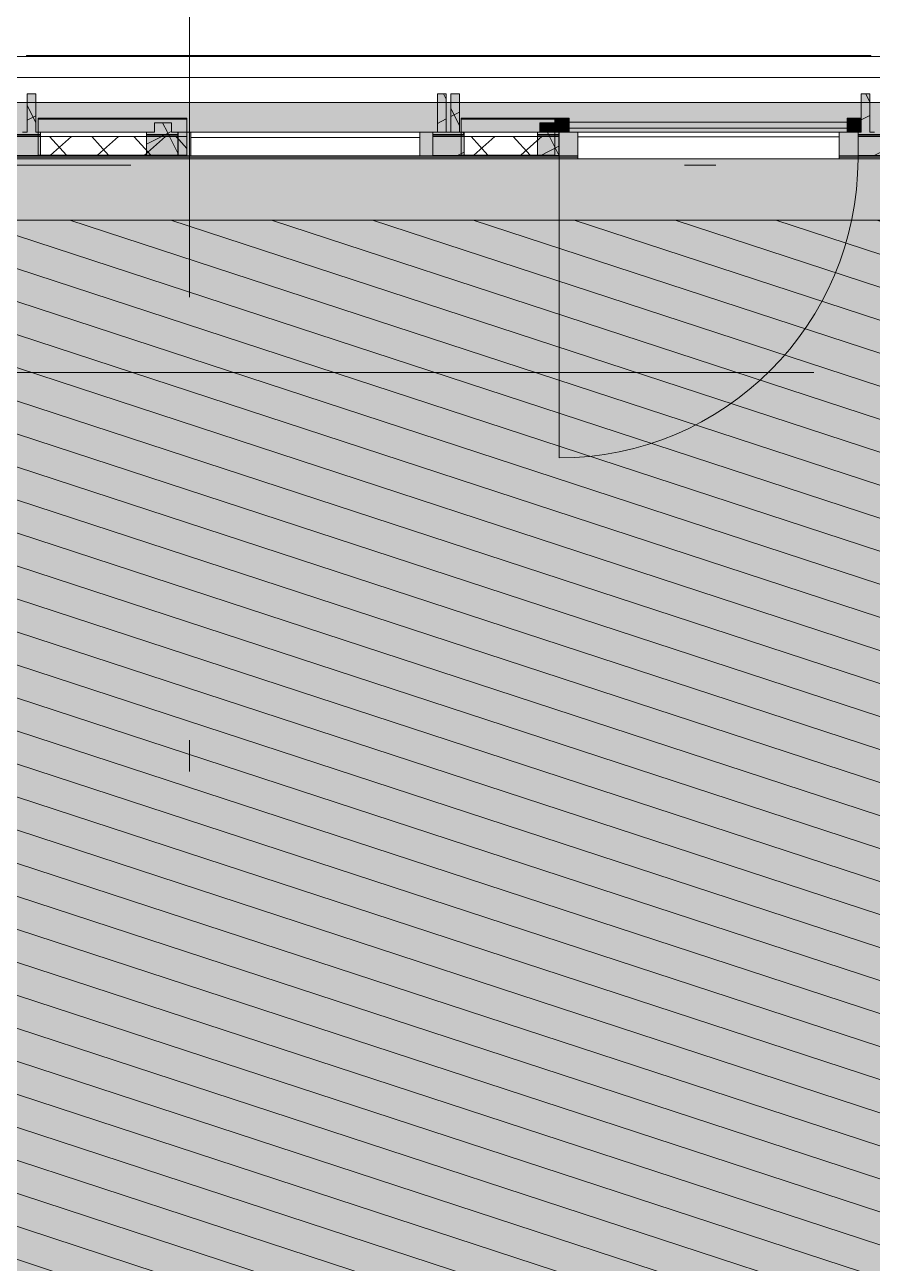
# Model space of a CAD drawing. Header units: metres. Extents: x 101 to 346, y 66 to 213.
# Drawn here: x 117.905 to 120.605, y 96.638 to 100.584 of the extents above; entities that cross this region are included whole.
import ezdxf

# ---------------------------------------------------------------- set-up
doc = ezdxf.new("R2010")
doc.units = ezdxf.units.M
doc.header["$MEASUREMENT"] = 0
for name, pattern in [('Punktlinie', [0.0035, 0, -0.0035]), ('Strichlinie_ eng', [0.0023, 0.0015, -0.0008]), ('Strichpunktlinie', [0.006703, 0.003528, -0.001764, 0, -0.001411]), ('Wipeout_Contour', [1, 0, -1])]:
    doc.linetypes.add(name, pattern=pattern)
for name, color, linetype in [('00  Raster', 7, 'Continuous'), ('10  Fassade', 7, 'Continuous'), ('10  Fassade_Deckschraffur', 7, 'Continuous'), ('10  Fassade_Schnittschraffur', 7, 'Continuous'), ('10  Wand Massiv_Deckschraffur', 7, 'Continuous'), ('10  Wand Massiv_Fenster', 7, 'Continuous'), ('20  Absturzsicherung', 7, 'Continuous'), ('50  NUF - Raumstempel', 7, 'Continuous'), ('Neubau_20  Boden Aufbauten', 7, 'Continuous'), ('Neubau_20  Boden Aufbauten_Deckschraffur', 7, 'Continuous')]:
    doc.layers.add(name, color=color, linetype=linetype)
pattern_1 = [(41.86749, (13.479, 22.35165), (-0.06674101, 0.074469036), []), (131.86749, (13.479, 22.35165), (0.074469036, 0.06674101), [])]
pattern_2 = [(26.86749, (13.479, 22.35165), (-0.05423143, 0.10704649), []), (116.86749, (13.479, 22.35165), (0.10704649, 0.05423143), [])]

msp = doc.modelspace()

# ---------------------------------------------------------------- hatches: boundary and pattern name
at = {"layer": 'Neubau_20  Boden Aufbauten_Deckschraffur', "linetype": 'Continuous', "lineweight": 18}
msp.add_hatch(color=30, dxfattribs=at).paths.add_polyline_path([(113.8304, 99.9619), (113.8304, 97.312), (113.7054, 97.312), (113.7054, 92.6999), (111.2179, 92.6999), (111.2179, 92.3919), (121.8454, 92.3919), (121.8454, 92.8169), (124.6679, 92.8169), (124.6679, 95.2768), (122.0179, 95.2768), (122.0179, 99.9621)])
h = msp.add_hatch(dxfattribs=at)
h.set_pattern_fill('Holz_Schalung_liegend__1_A9', color=6, style=0, pattern_type=2)
h.set_pattern_definition([(341.86749, (13.479, 22.35165), (0.03112157, 0.09503393), [])])
h.paths.add_polyline_path([(113.8304, 99.9619), (113.8304, 97.312), (113.7054, 97.312), (113.7054, 92.6999), (111.2179, 92.6999), (111.2179, 92.3919), (121.8454, 92.3919), (121.8454, 92.8169), (124.6679, 92.8169), (124.6679, 95.2768), (122.0179, 95.2768), (122.0179, 99.9621)])

# ---------------------------------------------------------------- linework, layer by layer
at = {"layer": '00  Raster', "color": 7, "linetype": 'Strichpunktlinie', "lineweight": 13, "ltscale": 1000}
msp.add_line((103.285, 99.4769), (159.1776, 99.4769), dxfattribs=at)
at = {"layer": 'Neubau_20  Boden Aufbauten', "color": 7, "linetype": 'Continuous', "lineweight": 13, "ltscale": 1000, "flags": 128}
msp.add_lwpolyline([(113.8304, 99.9619), (113.8304, 97.312), (113.7054, 97.312), (113.7054, 92.6999), (111.2179, 92.6999), (111.2179, 92.3919), (121.8454, 92.3919), (121.8454, 92.8169), (124.6679, 92.8169), (124.6679, 95.2768), (122.0179, 95.2768), (122.0179, 99.9621)], close=True, dxfattribs=at)

# ---------------------------------------------------------------- wipeouts: each hides what was drawn before it
at = {"color": 254, "linetype": 'Wipeout_Contour', "lineweight": 0, "ltscale": 681.280287}
msp.add_wipeout([(114.7154, 100.4829), (114.7154, 100.4169), (159.1776, 100.4169), (159.1776, 100.4829)], dxfattribs=at).dxf.layer = '10  Fassade_Deckschraffur'

# ---------------------------------------------------------------- next in the draw order: linework, layer by layer
at = {"layer": '10  Fassade', "color": 7, "linetype": 'Continuous', "lineweight": 13, "ltscale": 1000, "flags": 128}
msp.add_lwpolyline([(114.7154, 100.4829), (159.1776, 100.4829)], dxfattribs=at)

# ---------------------------------------------------------------- next in the draw order: wipeouts: each hides what was drawn before it
at = {"color": 254, "linetype": 'Wipeout_Contour', "lineweight": 0, "ltscale": 680.984599}
msp.add_wipeout([(114.7154, 100.2351), (159.1776, 100.2351), (159.1776, 100.4169), (114.7154, 100.4169)], dxfattribs=at).dxf.layer = '10  Fassade_Deckschraffur'
at = {"color": 254, "linetype": 'Wipeout_Contour', "lineweight": 0, "ltscale": 680.350618}
msp.add_wipeout([(114.7154, 100.1575), (114.7154, 99.9619), (159.1776, 99.9619), (159.1776, 100.1575)], dxfattribs=at).dxf.layer = '10  Fassade_Deckschraffur'

# ---------------------------------------------------------------- next in the draw order: hatches: boundary and pattern name
at = {"layer": '10  Fassade', "linetype": 'Continuous', "lineweight": 0, "true_color": 0xffffff}
for points in [[(117.9479, 100.2869), (117.9479, 100.2839), (118.4214, 100.2839), (118.4214, 100.2869)], [(119.2954, 100.2869), (119.2954, 100.2839), (119.5944, 100.2839), (119.5944, 100.2869)]]:
    msp.add_hatch(color=7, dxfattribs=at).paths.add_polyline_path(points)

# ---------------------------------------------------------------- next in the draw order: linework, layer by layer
at = {"layer": '10  Fassade', "color": 7, "linetype": 'Continuous', "lineweight": 13, "ltscale": 1000}
for p, q in [((117.9404, 100.3644), (117.9129, 100.3644)), ((119.2479, 100.3644), (119.2204, 100.3644)), ((119.2904, 100.3644), (119.2629, 100.3644)), ((120.5979, 100.3644), (120.5704, 100.3644)), ((118.3724, 100.2719), (118.3184, 100.2719)), ((119.5944, 100.2719), (119.5464, 100.2719))]:
    msp.add_line(p, q, dxfattribs=at)
at = {"layer": '10  Fassade', "color": 7, "linetype": 'Strichpunktlinie', "lineweight": 13, "ltscale": 1000}
msp.add_line((114.7154, 100.1369), (159.1776, 100.1369), dxfattribs=at)
at = {"layer": '10  Fassade', "color": 7, "linetype": 'Continuous', "lineweight": 13, "ltscale": 1000, "flags": 128}
for points in [[(114.7154, 100.4169), (159.1776, 100.4169)], [(114.7154, 99.9619), (159.1776, 99.9619)]]:
    msp.add_lwpolyline(points, dxfattribs=at)
at = {"layer": '10  Fassade', "color": 7, "linetype": 'Strichlinie_ eng', "lineweight": 13, "ltscale": 1000, "flags": 128}
for points in [[(117.9129, 100.3644), (117.9404, 100.3644)], [(119.2204, 100.3644), (119.2479, 100.3644)], [(119.2629, 100.3644), (119.2904, 100.3644)], [(120.5704, 100.3644), (120.5979, 100.3644)], [(118.3184, 100.2719), (118.3724, 100.2719)], [(119.5464, 100.2719), (119.5944, 100.2719)]]:
    msp.add_lwpolyline(points, dxfattribs=at)
at = {"layer": '10  Fassade', "color": 7, "linetype": 'Continuous', "lineweight": 13, "ltscale": 1000, "flags": 128}
for points in [[(117.9479, 100.2869), (118.4214, 100.2869), (118.4214, 100.2839), (117.9479, 100.2839)], [(119.2954, 100.2869), (119.5944, 100.2869), (119.5944, 100.2839), (119.2954, 100.2839)]]:
    msp.add_lwpolyline(points, close=True, dxfattribs=at)
at = {"layer": '10  Wand Massiv_Fenster', "color": 7, "linetype": 'Continuous', "lineweight": 13, "ltscale": 1000}
for p, q in [((159.1776, 100.3369), (114.7154, 100.3369)), ((159.1776, 99.9619), (114.7154, 99.9619))]:
    msp.add_line(p, q, dxfattribs=at)
at = {"layer": '50  NUF - Raumstempel', "color": 7, "linetype": 'Punktlinie', "lineweight": 13, "ltscale": 1000, "flags": 128}
msp.add_lwpolyline([(104.6804, 84.956), (104.6804, 97.469), (113.7904, 97.469), (113.7904, 99.9619), (127.3054, 99.9619), (127.3054, 99.6919), (127.1404, 99.6919), (127.1404, 99.2619), (127.3054, 99.2619), (127.3054, 93.4069), (127.1404, 93.4069), (127.1404, 92.9769), (127.3054, 92.9769), (127.3054, 92.7919), (121.8704, 92.7919), (121.8704, 88.5569), (120.5754, 88.5569), (120.5754, 85.1919), (117.9804, 85.1919), (117.9804, 84.956)], close=True, dxfattribs=at)

# ---------------------------------------------------------------- next in the draw order: wipeouts: each hides what was drawn before it
at = {"color": 254, "linetype": 'Wipeout_Contour', "lineweight": 0, "ltscale": 623.787039}
msp.add_wipeout([(120.6004, 100.4829), (120.6004, 100.4869), (117.9104, 100.4869), (117.9104, 100.4829)], dxfattribs=at).dxf.layer = '10  Fassade_Deckschraffur'
at = {"color": 254, "linetype": 'Wipeout_Contour', "lineweight": 0, "ltscale": 680.764924}
msp.add_wipeout([(114.7154, 100.2351), (114.7154, 100.2321), (159.1776, 100.2321), (159.1776, 100.2351)], dxfattribs=at).dxf.layer = '10  Fassade_Deckschraffur'

# ---------------------------------------------------------------- next in the draw order: linework, layer by layer
at = {"layer": '10  Fassade', "color": 7, "linetype": 'Continuous', "lineweight": 18, "ltscale": 1000, "flags": 128}
for points in [[(117.9104, 100.4869), (120.6004, 100.4869)], [(117.9104, 100.4869), (117.9104, 100.4829)], [(117.9104, 100.4829), (120.6004, 100.4829)], [(120.6004, 100.4869), (120.6004, 100.4829)]]:
    msp.add_lwpolyline(points, dxfattribs=at)

# ---------------------------------------------------------------- next in the draw order: wipeouts: each hides what was drawn before it
at = {"color": 254, "linetype": 'Wipeout_Contour', "lineweight": 0, "ltscale": 680.680996}
msp.add_wipeout([(114.7154, 100.2289), (114.7154, 100.1679), (159.1776, 100.1679), (159.1776, 100.2289)], dxfattribs=at).dxf.layer = '10  Fassade_Deckschraffur'

# ---------------------------------------------------------------- next in the draw order: hatches: boundary and pattern name
at = {"layer": '10  Fassade_Schnittschraffur', "linetype": 'Continuous', "lineweight": 0, "true_color": 0xffffff}
msp.add_hatch(color=7, dxfattribs=at).paths.add_polyline_path([(118.3724, 100.2719), (118.3184, 100.2719), (118.3184, 100.2419), (118.3724, 100.2419)])
at = {"layer": '10  Fassade_Schnittschraffur', "linetype": 'Continuous', "lineweight": 13, "true_color": 0x000100}
h = msp.add_hatch(dxfattribs=at)
h.set_pattern_fill('Dämmung__hart_1_0008', color=98, style=0, pattern_type=2)
h.set_pattern_definition(pattern_2)
h.paths.add_polyline_path([(118.3724, 100.2719), (118.3184, 100.2719), (118.3184, 100.2419), (118.3724, 100.2419)])

# ---------------------------------------------------------------- next in the draw order: linework, layer by layer
at = {"layer": '10  Fassade', "color": 7, "linetype": 'Continuous', "lineweight": 13, "ltscale": 1000}
for p, q in [((117.9129, 100.3644), (117.9129, 100.2419)), ((119.2479, 100.3644), (119.2479, 100.2419)), ((119.2629, 100.3644), (119.2629, 100.2419)), ((120.5979, 100.3644), (120.5979, 100.2419)), ((118.3184, 100.2719), (118.3184, 100.2419)), ((118.3724, 100.2719), (118.3724, 100.2419)), ((119.2629, 100.2419), (119.2479, 100.2419))]:
    msp.add_line(p, q, dxfattribs=at)
at = {"layer": '10  Fassade', "color": 7, "linetype": 'Strichlinie_ eng', "lineweight": 13, "ltscale": 1000, "flags": 128}
for points in [[(117.9129, 100.2419), (117.9129, 100.3644)], [(117.9404, 100.3644), (117.9404, 100.2419)], [(119.2204, 100.2419), (119.2204, 100.3644)], [(119.2479, 100.3644), (119.2479, 100.2419)], [(119.2629, 100.2419), (119.2629, 100.3644)], [(119.2904, 100.3644), (119.2904, 100.2419)], [(120.5704, 100.2419), (120.5704, 100.3644)], [(120.5979, 100.3644), (120.5979, 100.2419)], [(159.1776, 100.2419), (158.8434, 100.2419), (158.4054, 100.2419), (157.3729, 100.2419), (157.0554, 100.2419), (156.1434, 100.2419), (155.7054, 100.2419), (154.6729, 100.2419), (154.3554, 100.2419), (153.4434, 100.2419), (153.0054, 100.2419), (151.9729, 100.2419), (151.6554, 100.2419), (150.7434, 100.2419), (150.3054, 100.2419), (149.2729, 100.2419), (148.9554, 100.2419), (148.0434, 100.2419), (147.6054, 100.2419), (146.5729, 100.2419), (146.2554, 100.2419), (145.3434, 100.2419), (144.9054, 100.2419), (143.8729, 100.2419), (143.5554, 100.2419), (142.6434, 100.2419), (142.2054, 100.2419), (141.1729, 100.2419), (140.8554, 100.2419), (139.9434, 100.2419), (139.5054, 100.2419), (138.4729, 100.2419), (138.1554, 100.2419), (137.2434, 100.2419), (136.8054, 100.2419), (135.7729, 100.2419), (135.4554, 100.2419), (134.5434, 100.2419), (134.1054, 100.2419), (133.0729, 100.2419), (132.7554, 100.2419), (131.8434, 100.2419), (131.4054, 100.2419), (130.3729, 100.2419), (130.0554, 100.2419), (129.1434, 100.2419), (128.7054, 100.2419), (127.6729, 100.2419), (127.3554, 100.2419), (126.4434, 100.2419), (126.0054, 100.2419), (124.9729, 100.2419), (124.6554, 100.2419), (123.7434, 100.2419), (123.3054, 100.2419), (122.2729, 100.2419), (121.9554, 100.2419), (121.0434, 100.2419), (120.6054, 100.2419), (119.5729, 100.2419), (119.2554, 100.2419), (118.3434, 100.2419), (117.9054, 100.2419), (116.8729, 100.2419), (116.5554, 100.2419), (115.6434, 100.2419), (114.7154, 100.2419)], [(118.3184, 100.2419), (118.3184, 100.2719)], [(118.3724, 100.2719), (118.3724, 100.2419)], [(119.5464, 100.2419), (119.5464, 100.2719)], [(119.5944, 100.2719), (119.5944, 100.2419)]]:
    msp.add_lwpolyline(points, dxfattribs=at)
at = {"layer": '10  Fassade', "color": 7, "linetype": 'Continuous', "lineweight": 13, "ltscale": 1000, "flags": 128}
for points in [[(114.7154, 100.2351), (159.1776, 100.2351)], [(117.9129, 100.2419), (117.9054, 100.2419), (117.8979, 100.2419)], [(120.6129, 100.2419), (120.6054, 100.2419), (120.5979, 100.2419)], [(114.7154, 100.2321), (159.1776, 100.2321)], [(114.7154, 100.2289), (159.1776, 100.2289)]]:
    msp.add_lwpolyline(points, dxfattribs=at)

# ---------------------------------------------------------------- next in the draw order: wipeouts: each hides what was drawn before it
at = {"color": 254, "linetype": 'Wipeout_Contour', "lineweight": 0, "ltscale": 680.602576}
msp.add_wipeout([(114.7154, 100.1629), (159.1776, 100.1629), (159.1776, 100.1679), (114.7154, 100.1679)], dxfattribs=at).dxf.layer = '10  Fassade_Deckschraffur'

# ---------------------------------------------------------------- next in the draw order: wipeouts: each hides what was drawn before it
at = {"color": 254, "linetype": 'Wipeout_Contour', "lineweight": 0, "ltscale": 680.590195}
msp.add_wipeout([(114.7154, 100.1629), (114.7154, 100.1575), (159.1776, 100.1575), (159.1776, 100.1629)], dxfattribs=at).dxf.layer = '10  Fassade_Deckschraffur'

# ---------------------------------------------------------------- next in the draw order: hatches: boundary and pattern name
at = {"layer": '10  Wand Massiv_Deckschraffur', "linetype": 'Continuous', "lineweight": 0, "true_color": 0xffffff}
msp.add_hatch(color=7, dxfattribs=at).paths.add_polyline_path([(114.7154, 99.9619), (159.1776, 99.9619), (159.1776, 100.3369), (114.7154, 100.3369)])

# ---------------------------------------------------------------- next in the draw order: linework, layer by layer
at = {"layer": '10  Fassade', "color": 7, "linetype": 'Continuous', "lineweight": 13, "ltscale": 1000, "flags": 128}
for points in [[(114.7154, 100.1679), (159.1776, 100.1679)], [(114.7154, 100.1629), (159.1776, 100.1629)], [(114.7154, 100.1575), (159.1776, 100.1575)]]:
    msp.add_lwpolyline(points, dxfattribs=at)
at = {"layer": '10  Fassade', "color": 7, "linetype": 'Strichlinie_ eng', "lineweight": 13, "ltscale": 1000, "flags": 128}
msp.add_lwpolyline([(159.1776, 100.1669), (158.8434, 100.1669), (158.4054, 100.1669), (157.3729, 100.1669), (157.0554, 100.1669), (156.1434, 100.1669), (155.7054, 100.1669), (154.6729, 100.1669), (154.3554, 100.1669), (153.4434, 100.1669), (153.0054, 100.1669), (151.9729, 100.1669), (151.6554, 100.1669), (150.7434, 100.1669), (150.3054, 100.1669), (149.2729, 100.1669), (148.9554, 100.1669), (148.0434, 100.1669), (147.6054, 100.1669), (146.5729, 100.1669), (146.2554, 100.1669), (145.3434, 100.1669), (144.9054, 100.1669), (143.8729, 100.1669), (143.5554, 100.1669), (142.6434, 100.1669), (142.2054, 100.1669), (141.1729, 100.1669), (140.8554, 100.1669), (139.9434, 100.1669), (139.5054, 100.1669), (138.4729, 100.1669), (138.1554, 100.1669), (137.2434, 100.1669), (136.8054, 100.1669), (135.7729, 100.1669), (135.4554, 100.1669), (134.5434, 100.1669), (134.1054, 100.1669), (133.0729, 100.1669), (132.7554, 100.1669), (131.8434, 100.1669), (131.4054, 100.1669), (130.3729, 100.1669), (130.0554, 100.1669), (129.1434, 100.1669), (128.7054, 100.1669), (127.6729, 100.1669), (127.3554, 100.1669), (126.4434, 100.1669), (126.0054, 100.1669), (124.9729, 100.1669), (124.6554, 100.1669), (123.7434, 100.1669), (123.3054, 100.1669), (122.2729, 100.1669), (121.9554, 100.1669), (121.0434, 100.1669), (120.6054, 100.1669), (119.5729, 100.1669), (119.2554, 100.1669), (118.3434, 100.1669), (117.9054, 100.1669), (116.8729, 100.1669), (116.5554, 100.1669), (115.6434, 100.1669), (114.7154, 100.1669)], dxfattribs=at)

# ---------------------------------------------------------------- next in the draw order: wipeouts: each hides what was drawn before it
at = {"color": 254, "linetype": 'Wipeout_Contour', "lineweight": 0, "ltscale": 619.60565}
msp.add_wipeout([(117.9554, 100.2419), (117.9554, 100.1669), (118.2934, 100.1669), (118.2934, 100.2419)], dxfattribs=at).dxf.layer = '10  Fassade_Deckschraffur'
at = {"color": 254, "linetype": 'Wipeout_Contour', "lineweight": 0, "ltscale": 621.66629}
msp.add_wipeout([(118.3934, 100.2419), (118.3934, 100.1669), (119.2054, 100.1669), (119.2054, 100.2419)], dxfattribs=at).dxf.layer = '10  Fassade_Deckschraffur'
at = {"color": 254, "linetype": 'Wipeout_Contour', "lineweight": 0, "ltscale": 623.57272}
msp.add_wipeout([(119.3054, 100.2419), (119.3054, 100.1669), (119.5384, 100.1669), (119.5384, 100.2419)], dxfattribs=at).dxf.layer = '10  Fassade_Deckschraffur'
at = {"color": 254, "linetype": 'Wipeout_Contour', "lineweight": 0, "ltscale": 625.60239}
msp.add_wipeout([(119.6074, 100.2419), (119.6074, 100.1669), (120.5604, 100.1669), (120.5604, 100.2419)], dxfattribs=at).dxf.layer = '10  Fassade_Deckschraffur'

# ---------------------------------------------------------------- next in the draw order: hatches: boundary and pattern name
at = {"layer": '10  Fassade', "linetype": 'Continuous', "lineweight": 13, "true_color": 0x000100}
h = msp.add_hatch(dxfattribs=at)
h.set_pattern_fill('Dämmung__hart_2_0008', color=98, style=0, pattern_type=2)
h.set_pattern_definition(pattern_1)
h.paths.add_polyline_path([(117.9479, 100.2289), (117.9479, 100.1689), (118.4214, 100.1689), (118.4214, 100.2289)])
h = msp.add_hatch(dxfattribs=at)
h.set_pattern_fill('Dämmung__hart_2_0008', color=98, style=0, pattern_type=2)
h.set_pattern_definition(pattern_1)
h.paths.add_polyline_path([(119.2954, 100.2289), (119.2954, 100.1689), (119.5944, 100.1689), (119.5944, 100.2289)])
at = {"layer": '10  Fassade', "linetype": 'Continuous', "lineweight": 0, "true_color": 0xffffff}
for points in [[(117.9479, 100.1689), (117.9479, 100.1669), (118.4214, 100.1669), (118.4214, 100.1689)], [(119.2954, 100.1689), (119.2954, 100.1669), (119.5944, 100.1669), (119.5944, 100.1689)]]:
    msp.add_hatch(color=7, dxfattribs=at).paths.add_polyline_path(points)
at = {"layer": '10  Fassade_Schnittschraffur', "linetype": 'Continuous', "lineweight": 0, "true_color": 0xffffff}
for points in [[(117.9404, 100.2419), (117.9404, 100.3644), (117.9129, 100.3644), (117.9129, 100.2419)], [(119.2204, 100.3644), (119.2204, 100.2419), (119.2479, 100.2419), (119.2479, 100.3644)], [(119.2904, 100.3644), (119.2629, 100.3644), (119.2629, 100.2419), (119.2904, 100.2419)], [(120.5704, 100.3644), (120.5704, 100.2419), (120.5979, 100.2419), (120.5979, 100.3644)], [(117.9129, 100.2419), (117.9054, 100.2419), (117.8979, 100.2419), (117.8704, 100.2419), (117.8604, 100.2419), (117.8604, 100.1669), (117.9554, 100.1669), (117.9554, 100.2419)], [(118.3934, 100.2419), (118.3724, 100.2419), (118.3184, 100.2419), (118.2934, 100.2419), (118.2934, 100.1669), (118.3934, 100.1669)], [(118.3934, 100.2419), (118.3934, 100.1669), (118.3936, 100.2419)], [(119.2052, 100.2419), (119.2052, 100.1669), (119.2054, 100.2419)], [(119.3054, 100.2419), (119.2904, 100.2419), (119.2629, 100.2419), (119.2479, 100.2419), (119.2204, 100.2419), (119.2054, 100.2419), (119.2054, 100.1669), (119.3054, 100.1669)], [(119.6074, 100.2419), (119.5944, 100.2419), (119.5464, 100.2419), (119.5384, 100.2419), (119.5384, 100.1669), (119.6074, 100.1669)], [(119.5944, 100.2419), (119.5944, 100.2719), (119.5464, 100.2719), (119.5464, 100.2419)], [(119.6074, 100.2419), (119.6074, 100.1669), (119.6076, 100.2419)], [(120.5602, 100.2419), (120.5602, 100.1669), (120.5604, 100.2419)], [(120.6129, 100.2419), (120.6054, 100.2419), (120.5979, 100.2419), (120.5704, 100.2419), (120.5604, 100.2419), (120.5604, 100.1669), (120.6554, 100.1669), (120.6554, 100.2419)]]:
    msp.add_hatch(color=7, dxfattribs=at).paths.add_polyline_path(points)
at = {"layer": '10  Fassade_Schnittschraffur', "linetype": 'Continuous', "lineweight": 13, "true_color": 0x000100}
h = msp.add_hatch(dxfattribs=at)
h.set_pattern_fill('Dämmung__hart_1_0008', color=98, style=0, pattern_type=2)
h.set_pattern_definition(pattern_2)
h.paths.add_polyline_path([(117.9404, 100.2419), (117.9404, 100.3644), (117.9129, 100.3644), (117.9129, 100.2419)])
h = msp.add_hatch(dxfattribs=at)
h.set_pattern_fill('Dämmung__hart_1_0008', color=98, style=0, pattern_type=2)
h.set_pattern_definition(pattern_2)
h.paths.add_polyline_path([(119.2204, 100.3644), (119.2204, 100.2419), (119.2479, 100.2419), (119.2479, 100.3644)])
h = msp.add_hatch(dxfattribs=at)
h.set_pattern_fill('Dämmung__hart_1_0008', color=98, style=0, pattern_type=2)
h.set_pattern_definition(pattern_2)
h.paths.add_polyline_path([(119.2904, 100.3644), (119.2629, 100.3644), (119.2629, 100.2419), (119.2904, 100.2419)])
h = msp.add_hatch(dxfattribs=at)
h.set_pattern_fill('Dämmung__hart_1_0008', color=98, style=0, pattern_type=2)
h.set_pattern_definition(pattern_2)
h.paths.add_polyline_path([(120.5704, 100.3644), (120.5704, 100.2419), (120.5979, 100.2419), (120.5979, 100.3644)])
h = msp.add_hatch(dxfattribs=at)
h.set_pattern_fill('Dämmung__hart_1_0008', color=98, style=0, pattern_type=2)
h.set_pattern_definition(pattern_2)
h.paths.add_polyline_path([(117.9129, 100.2419), (117.9054, 100.2419), (117.8979, 100.2419), (117.8704, 100.2419), (117.8604, 100.2419), (117.8604, 100.1669), (117.9554, 100.1669), (117.9554, 100.2419)])
h = msp.add_hatch(dxfattribs=at)
h.set_pattern_fill('Dämmung__hart_1_0008', color=98, style=0, pattern_type=2)
h.set_pattern_definition(pattern_2)
h.paths.add_polyline_path([(118.3934, 100.2419), (118.3724, 100.2419), (118.3184, 100.2419), (118.2934, 100.2419), (118.2934, 100.1669), (118.3934, 100.1669)])
h = msp.add_hatch(dxfattribs=at)
h.set_pattern_fill('Dämmung__hart_1_0008', color=98, style=0, pattern_type=2)
h.set_pattern_definition(pattern_2)
h.paths.add_polyline_path([(119.3054, 100.2419), (119.2904, 100.2419), (119.2629, 100.2419), (119.2479, 100.2419), (119.2204, 100.2419), (119.2054, 100.2419), (119.2054, 100.1669), (119.3054, 100.1669)])
h = msp.add_hatch(dxfattribs=at)
h.set_pattern_fill('Dämmung__hart_1_0008', color=98, style=0, pattern_type=2)
h.set_pattern_definition(pattern_2)
h.paths.add_polyline_path([(119.6074, 100.2419), (119.5944, 100.2419), (119.5464, 100.2419), (119.5384, 100.2419), (119.5384, 100.1669), (119.6074, 100.1669)])
h = msp.add_hatch(dxfattribs=at)
h.set_pattern_fill('Dämmung__hart_1_0008', color=98, style=0, pattern_type=2)
h.set_pattern_definition(pattern_2)
h.paths.add_polyline_path([(119.5944, 100.2419), (119.5944, 100.2719), (119.5464, 100.2719), (119.5464, 100.2419)])
h = msp.add_hatch(dxfattribs=at)
h.set_pattern_fill('Dämmung__hart_1_0008', color=98, style=0, pattern_type=2)
h.set_pattern_definition(pattern_2)
h.paths.add_polyline_path([(120.6129, 100.2419), (120.6054, 100.2419), (120.5979, 100.2419), (120.5704, 100.2419), (120.5604, 100.2419), (120.5604, 100.1669), (120.6554, 100.1669), (120.6554, 100.2419)])
at = {"layer": '20  Absturzsicherung', "linetype": 'Continuous', "lineweight": 0, "true_color": 0xffffff}
for points in [[(119.5944, 100.2869), (119.5944, 100.2419), (119.6394, 100.2419), (119.6394, 100.2869)], [(120.5254, 100.2869), (120.5254, 100.2419), (120.5704, 100.2419), (120.5704, 100.2869)]]:
    msp.add_hatch(color=7, dxfattribs=at).paths.add_polyline_path(points)

# ---------------------------------------------------------------- next in the draw order: linework, layer by layer
at = {"layer": '10  Fassade', "color": 7, "linetype": 'Continuous', "lineweight": 13, "ltscale": 1000}
for p, q in [((117.9404, 100.3644), (117.9404, 100.2419)), ((119.2204, 100.3644), (119.2204, 100.2419)), ((119.2904, 100.3644), (119.2904, 100.2419)), ((120.5704, 100.3644), (120.5704, 100.2419)), ((117.9554, 100.2419), (117.9404, 100.2419)), ((117.9554, 100.2419), (117.9554, 100.1669)), ((118.2934, 100.2419), (118.2934, 100.1669)), ((118.3184, 100.2419), (118.2934, 100.2419)), ((118.3934, 100.2419), (118.3724, 100.2419)), ((118.3934, 100.2419), (118.3934, 100.1669)), ((119.2204, 100.2419), (119.2054, 100.2419)), ((119.2054, 100.2419), (119.2054, 100.1669)), ((119.3054, 100.2419), (119.2904, 100.2419)), ((119.3054, 100.2419), (119.3054, 100.1669)), ((119.5464, 100.2419), (119.5384, 100.2419)), ((119.5384, 100.2419), (119.5384, 100.1669)), ((119.5464, 100.2719), (119.5464, 100.2419)), ((119.5944, 100.2719), (119.5944, 100.2419)), ((119.6074, 100.2419), (119.5944, 100.2419)), ((119.6074, 100.2419), (119.6074, 100.1669)), ((120.5704, 100.2419), (120.5604, 100.2419)), ((120.5604, 100.2419), (120.5604, 100.1669)), ((117.9554, 100.1669), (117.8604, 100.1669)), ((118.3934, 100.1669), (118.2934, 100.1669)), ((119.3054, 100.1669), (119.2054, 100.1669)), ((119.6074, 100.1669), (119.5384, 100.1669)), ((119.6076, 100.1569), (119.6076, 99.2043)), ((120.6554, 100.1669), (120.5604, 100.1669))]:
    msp.add_line(p, q, dxfattribs=at)
at = {"layer": '10  Fassade', "color": 7, "linetype": 'Continuous', "lineweight": 13, "ltscale": 1000, "flags": 128}
for points in [[(117.9479, 100.2839), (118.4214, 100.2839), (118.4214, 100.2289), (117.9479, 100.2289)], [(119.2954, 100.2839), (119.5944, 100.2839), (119.5944, 100.2289), (119.2954, 100.2289)], [(118.3934, 100.1669), (118.3936, 100.2419)], [(119.2054, 100.2419), (119.2052, 100.1669)], [(119.6074, 100.1669), (119.6076, 100.2419)], [(120.5604, 100.2419), (120.5602, 100.1669)], [(117.9479, 100.2289), (118.4214, 100.2289), (118.4214, 100.1689), (117.9479, 100.1689)], [(119.2954, 100.2289), (119.5944, 100.2289), (119.5944, 100.1689), (119.2954, 100.1689)], [(117.9479, 100.1689), (118.4214, 100.1689), (118.4214, 100.1669), (117.9479, 100.1669)], [(119.2954, 100.1689), (119.5944, 100.1689), (119.5944, 100.1669), (119.2954, 100.1669)]]:
    msp.add_lwpolyline(points, close=True, dxfattribs=at)
for points in [[(118.2934, 100.2419), (117.9554, 100.2419)], [(119.2054, 100.2419), (118.3934, 100.2419)], [(119.5384, 100.2419), (119.3054, 100.2419)], [(120.5604, 100.2419), (119.6074, 100.2419)], [(118.2934, 100.1669), (117.9554, 100.1669)], [(119.2054, 100.1669), (118.3934, 100.1669)], [(119.5384, 100.1669), (119.3054, 100.1669)], [(120.5604, 100.1669), (119.6074, 100.1669)]]:
    msp.add_lwpolyline(points, dxfattribs=at)
at = {"layer": '20  Absturzsicherung', "color": 7, "linetype": 'Continuous', "lineweight": 18, "ltscale": 1000, "flags": 128}
for points in [[(119.5944, 100.2869), (119.5944, 100.2419), (119.6394, 100.2419), (119.6394, 100.2869)], [(120.5254, 100.2869), (120.5254, 100.2419), (120.5704, 100.2419), (120.5704, 100.2869)]]:
    msp.add_lwpolyline(points, close=True, dxfattribs=at)

# ---------------------------------------------------------------- next in the draw order: wipeouts: each hides what was drawn before it
at = {"color": 254, "linetype": 'Wipeout_Contour', "lineweight": 0, "ltscale": 621.666381}
msp.add_wipeout([(118.4346, 100.2419), (118.4346, 100.1669), (119.1642, 100.1669), (119.1642, 100.2419)], dxfattribs=at).dxf.layer = '10  Fassade_Deckschraffur'
at = {"color": 254, "linetype": 'Wipeout_Contour', "lineweight": 0, "ltscale": 625.589645}
msp.add_wipeout([(119.6676, 100.2419), (119.6676, 100.1569), (120.5002, 100.1569), (120.5002, 100.2419)], dxfattribs=at).dxf.layer = '10  Fassade_Schnittschraffur'

# ---------------------------------------------------------------- next in the draw order: hatches: boundary and pattern name
at = {"layer": '10  Fassade_Schnittschraffur', "linetype": 'Continuous', "lineweight": 0, "true_color": 0xffffff}
for points in [[(118.3936, 100.1669), (118.4346, 100.1669), (118.4346, 100.2419), (118.3936, 100.2419)], [(119.2052, 100.2419), (119.1642, 100.2419), (119.1642, 100.1669), (119.2052, 100.1669)], [(119.6076, 100.2419), (119.6076, 100.1569), (119.6676, 100.1569), (119.6676, 100.2419)], [(120.5002, 100.2419), (120.5002, 100.1569), (120.5602, 100.1569), (120.5602, 100.2419)]]:
    msp.add_hatch(color=7, dxfattribs=at).paths.add_polyline_path(points)
at = {"layer": '20  Absturzsicherung', "linetype": 'Continuous', "lineweight": 0, "true_color": 0xffffff}
msp.add_hatch(color=7, dxfattribs=at).paths.add_polyline_path([(119.6169, 100.2744), (119.6169, 100.2544), (120.5479, 100.2544), (120.5479, 100.2744)])

# ---------------------------------------------------------------- next in the draw order: linework, layer by layer
at = {"layer": '00  Raster', "color": 7, "linetype": 'Strichpunktlinie', "lineweight": 13, "ltscale": 1000}
msp.add_line((118.4304, 79.3072), (118.4304, 102.9703), dxfattribs=at)
at = {"layer": '10  Fassade', "color": 7, "linetype": 'Continuous', "lineweight": 13, "ltscale": 1000}
for p, q in [((119.1642, 100.2419), (118.4346, 100.2419)), ((119.6676, 100.2419), (120.5002, 100.2419)), ((118.4346, 100.2249), (119.1642, 100.2249)), ((119.6676, 100.2269), (120.5002, 100.2269)), ((118.4346, 100.1669), (119.1642, 100.1669)), ((119.6676, 100.1569), (120.5002, 100.1569))]:
    msp.add_line(p, q, dxfattribs=at)
at = {"layer": '10  Fassade', "color": 7, "linetype": 'Continuous', "lineweight": 13, "ltscale": 1000, "flags": 128}
for points in [[(118.3936, 100.1669), (118.4346, 100.1669), (118.4346, 100.2419), (118.3936, 100.2419)], [(119.2052, 100.2419), (119.1642, 100.2419), (119.1642, 100.1669), (119.2052, 100.1669)], [(119.6076, 100.2419), (119.6676, 100.2419), (119.6676, 100.1569), (119.6076, 100.1569)], [(119.6676, 100.2419), (120.5002, 100.2419), (120.5002, 100.1569), (119.6676, 100.1569)], [(120.5002, 100.2419), (120.5602, 100.2419), (120.5602, 100.1569), (120.5002, 100.1569)]]:
    msp.add_lwpolyline(points, close=True, dxfattribs=at)
at = {"layer": '10  Fassade', "color": 7, "linetype": 'Continuous', "lineweight": 13, "ltscale": 1000}
msp.add_arc((119.6076, 100.1569), 0.9526, 270, 0, dxfattribs=at)
at = {"layer": '20  Absturzsicherung', "color": 7, "linetype": 'Continuous', "lineweight": 18, "ltscale": 1000, "flags": 128}
msp.add_lwpolyline([(119.6169, 100.2744), (119.6169, 100.2544), (120.5479, 100.2544), (120.5479, 100.2744)], close=True, dxfattribs=at)

doc.saveas('drawing.dxf')
